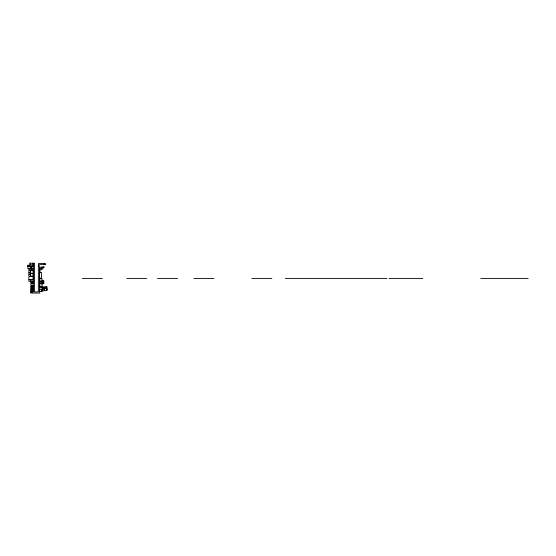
<?xml version="1.0" encoding="UTF-8"?>
<svg xmlns="http://www.w3.org/2000/svg" width="556" height="556" viewBox="0 0 556 556"><rect width="100%" height="100%" fill="white"/><g stroke="black" fill="none" stroke-linecap="round" stroke-linejoin="round"><path stroke-width="0.83" d="M82.371 278.431L102.38 278.431M126.831 278.431L146.833 278.431M157.473 278.431L177.482 278.431M193.898 278.431L213.9 278.431M251.826 278.431L271.835 278.431M285.339 278.431L386.823 278.431M389.005 278.431L422.824 278.431M480.738 278.431L528.2 278.431M27.814 266.421L27.807 268.506L31.511 268.513L31.511 267.756L32.053 268.499L32.728 268.499L33.353 267.763L33.332 279.779L32.019 279.675L33.11 279.453L33.11 276.408L29.343 276.401L30.441 276.123L30.448 274.824L30.649 276.123L33.11 276.13L33.124 268.36L31.657 268.36L31.657 270.042L32.728 270.216L30.656 270.216L30.649 272.447L30.448 270.251L29.329 270.035L31.483 270.042L31.483 268.687L28.884 268.687L28.877 272.69L30.649 272.69L28.877 272.871L28.877 274.4L30.649 274.4L28.877 274.622L28.87 279.453L31.748 279.675L28.87 279.675L28.87 281.246L30.649 281.246L30.865 280.002L30.865 281.955L33.103 281.961C33.256 275.741 33.506 286.111 33.103 283.727L32.185 283.129L33.103 282.921L33.103 282.156L30.865 282.149L30.865 282.921L31.845 282.921L30.858 283.72L30.858 284.728L31.845 285.325L30.858 285.575L30.858 286.458L31.838 286.465L30.858 286.674L30.858 287.918L31.838 287.918L30.858 288.133L30.851 289.064L31.838 289.064L30.851 289.287L30.851 290.475L31.838 290.67L30.851 290.67L30.851 291.685L32.088 291.691L32.088 292.359L30.761 291.879L30.372 292.755L30.761 293.075L31.907 292.602L32.088 293.047L39.74 293.054L39.379 290.427L39.865 291.622L41.318 291.323L41.318 289.732L41.533 291.274L42.617 291.052L42.617 289.6L42.847 291.003L44.251 290.719L44.251 289.544L44.501 290.67L46.544 290.246L46.322 289.141L46.718 290.211L47.566 290.037L46.843 286.465L44.188 287.007L44.487 288.355L46.092 288.029L46.078 287.091L46.426 288.786L46.134 288.244L44.501 288.571L44.501 289.231L42.854 288.918L42.617 289.28L42.562 288.911L39.587 289.53L39.379 290.017L39.379 287.89L43.153 287.647L43.132 288.717L44.285 288.689L43.931 286.875L42.124 287.299L42.124 286.514L41.415 286.514L41.186 287.549L41.186 286.521L39.622 286.521C39.393 289.961 39.372 283.018 39.629 286.257L42.117 286.264L42.124 283.887L39.629 283.887C39.379 287.146 39.4 280.335 39.629 283.65L40.637 283.657L40.644 282.858L42.096 283.018L42.305 282.622L42.902 283.164L40.873 283.164L40.873 283.685L43.827 283.685L43.827 283.164L43.222 283.018L43.827 283.018L43.841 280.738L42.263 280.731L43.236 281.044L43.507 281.802L42.305 281.934L42.305 282.358L40.644 281.795L43.048 281.795L43.055 281.225L39.636 281.225C39.448 284.54 39.344 278.299 39.608 281.065L42.075 281.072L42.082 278.771L39.608 278.771L39.393 279.863L39.393 278.632L41.464 278.632L39.393 278.424L39.4 275.505L39.636 278.16L41.471 278.167L41.478 272.447L39.643 272.447C39.636 280.099 39.149 269.771 39.629 272.273L40.018 272.273L40.018 270.049L41.318 269.528L40.852 268.444L39.629 268.958C39.33 270.835 39.469 266.289 39.629 268.68L41.109 268.089L41.533 269.445L43.083 268.819L42.652 267.672L41.464 267.943L44.265 267.241L44.014 266.581L39.629 267.373C36.953 262.981 42.826 264.635 45.62 264.67L45.62 263.613L44.133 263.607L44.133 264.156L43.945 263.607L38.378 263.6L38.343 291.886L34.458 291.879L34.493 263.224L33.353 263.217L33.124 263.996L33.131 263.183L31.775 263.183L32.13 265.219L30.372 265.219L30.378 262.925L29.871 262.925L29.864 265.212L27.8 265.212L27.8 265.671L29.864 265.99L27.821 265.831L27.821 266.296L30.893 266.428L27.814 266.421M30.448 273.121L30.448 274.233L30.649 273.608L32.88 273.608L30.448 273.121M30.448 267.631L30.622 268.02L30.448 267.631M30.448 266.915L30.622 267.304L30.448 266.915M31.199 266.303L31.511 266.428C30.99 268.611 32.867 265.393 31.657 266.651L31.199 266.303M32.178 290.475L33.096 290.677L33.089 291.691L32.394 291.879L33.318 291.879L33.325 288.578L33.096 289.064L32.178 289.064L33.096 289.294L33.096 290.475L32.178 290.475M32.178 287.925C34.159 290.281 33.346 283.539 33.103 284.735L32.185 285.325L33.103 285.575L33.096 286.465L32.185 286.674L33.096 286.681L33.096 287.925L32.178 287.925M32.686 266.31C33.728 269.577 33.353 262.175 33.124 265.031L32.686 265.219L33.124 265.219L33.124 266.658L32.686 266.31M39.407 269.716L39.629 271.495L39.407 269.716"/></g></svg>
